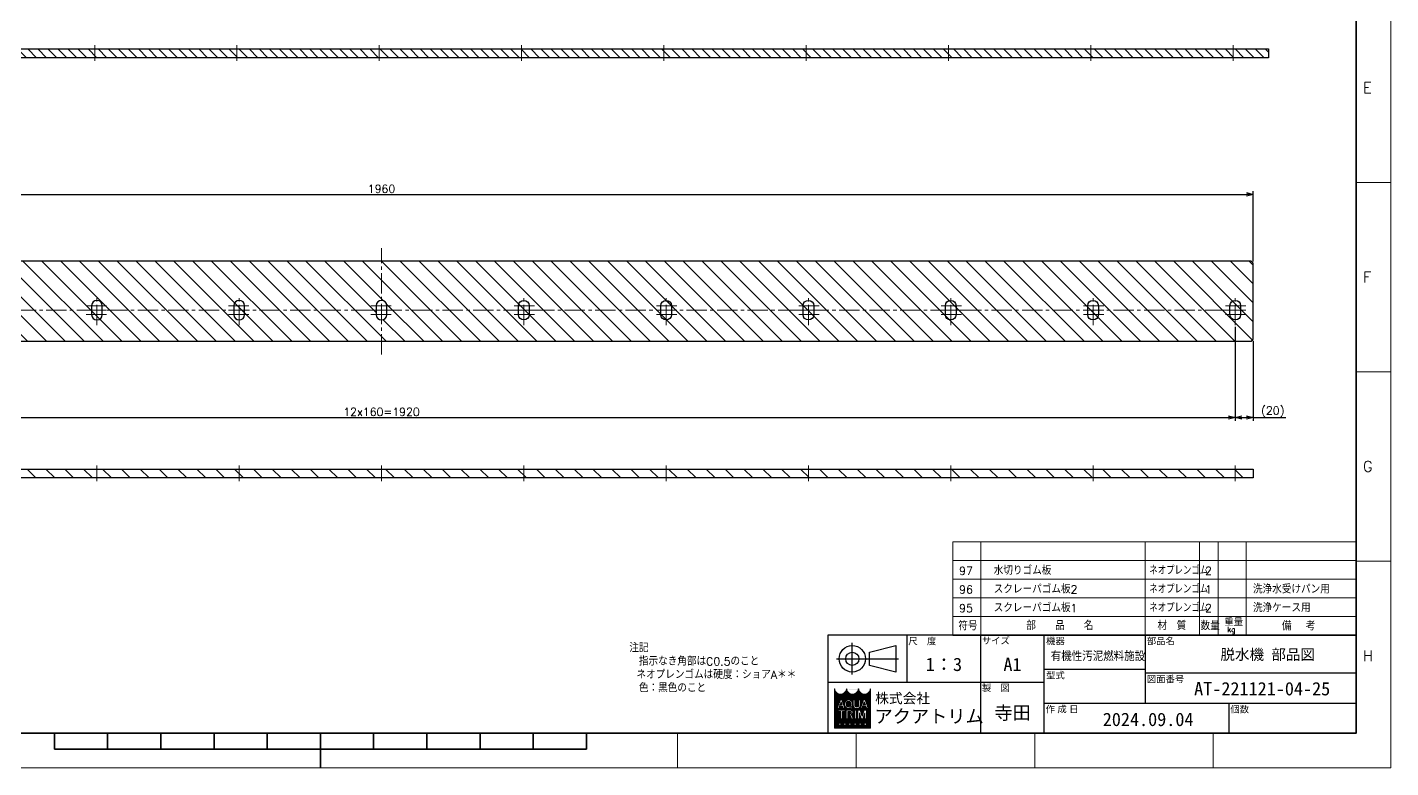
# Model space of a CAD drawing. Header units: millimetres. Extents: x 0 to 2485, y -14 to 1749.
# Drawn here: x 951 to 2485, y 0 to 833 of the extents above; entities that cross this region are included whole.
import ezdxf
from ezdxf.enums import TextEntityAlignment as Align

# ---------------------------------------------------------------- set-up
doc = ezdxf.new("R2010")
doc.units = ezdxf.units.MM
doc.header["$LTSCALE"] = 1.2
doc.header["$PDMODE"] = 99
doc.header["$PDSIZE"] = 1
doc.linetypes.add('CENTER2', pattern=[28.575, 19.05, -3.175, 3.175, -3.175])
for name, color, linetype, lineweight in [('05_CENTER', 4, 'CENTER2', 13), ('07_TEXT', 3, 'Continuous', 13), ('08_DIM', 3, 'Continuous', 13), ('90_FRAME', 5, 'Continuous', 35)]:
    doc.layers.add(name, color=color, linetype=linetype, lineweight=lineweight)
doc.layers.add('91_BLANK', color=5, linetype='Continuous', lineweight=0, plot=False)
doc.styles.add('KSS_TXT', font='txt.shx', dxfattribs={"bigfont": 'extfont2.shx'})
doc.styles.add('MS_G', font='MS Gothic.ttf')
doc.styles.get("Standard").update_dxf_attribs({"font": 'txt.shx', "bigfont": 'extfont2.shx'})
doc.styles.add('表題用', font='MS PGothic.ttf')
doc.dimstyles.new('KSS_DIM', dxfattribs={"dimscale": 3, "dimtxt": 3, "dimasz": 2.5, "dimexe": 1.25, "dimexo": 0.625, "dimtad": 1, "dimdsep": 46, "dimtxsty": 'KSS_TXT', "dimblk": 'OPEN30', "dimcen": 0, "dimazin": 2, "dimtfac": 0.75, "dimtmove": 0, "dimatfit": 3, "dimldrblk": 'OPEN30', "dimfxl": 1.25, "dimtolj": 1, "dimarcsym": 0})

# ---------------------------------------------------------------- blocks, each defined once
blk = doc.blocks.new('_Open30')
at = {"color": 0, "linetype": 'ByBlock', "lineweight": -2}
for p, q in [((-1, 0.27), (0, 0)), ((0, 0), (-1, -0.27)), ((0, 0), (-1, 0))]:
    blk.add_line(p, q, dxfattribs=at)
blk = doc.blocks.new('*D177')
at = {"layer": '08_DIM', "color": 0, "lineweight": -2, "transparency": 16777216}
for p, q in [((369.8, 569.4), (369.8, 648.4)), ((377.3, 644.7), (2322.3, 644.7)), ((2329.8, 569.4), (2329.8, 648.4))]:
    blk.add_line(p, q, dxfattribs=at)
at = {"layer": 'Defpoints', "color": 0, "transparency": 16777216}
for p in [(2329.8, 644.7), (369.8, 567.6), (2329.8, 567.6)]:
    blk.add_point(p, dxfattribs=at)
at = {"layer": '08_DIM', "color": 0, "lineweight": -2, "transparency": 16777216, "xscale": 7.5, "yscale": 7.5, "zscale": 7.5, "rotation": 180}
blk.add_blockref('_Open30', (369.8, 644.7), dxfattribs=at)
at = {"layer": '08_DIM', "color": 0, "lineweight": -2, "transparency": 16777216, "xscale": 7.5, "yscale": 7.5, "zscale": 7.5}
blk.add_blockref('_Open30', (2329.8, 644.7), dxfattribs=at)
at = {"layer": '08_DIM', "color": 0, "transparency": 16777216, "insert": (1349.8, 651), "char_height": 9, "attachment_point": 5, "style": 'KSS_TXT'}
blk.add_mtext('\\A1;1960', dxfattribs=at)
blk = doc.blocks.new('*D178')
at = {"layer": '08_DIM', "color": 0, "lineweight": -2, "transparency": 16777216}
for p, q in [((389.8, 495.7), (389.8, 390.1)), ((2309.8, 495.7), (2309.8, 390.1)), ((397.3, 393.9), (2302.3, 393.9))]:
    blk.add_line(p, q, dxfattribs=at)
at = {"layer": 'Defpoints', "color": 0, "transparency": 16777216}
for p in [(389.8, 497.6), (2309.8, 497.6), (2309.8, 393.9)]:
    blk.add_point(p, dxfattribs=at)
at = {"layer": '08_DIM', "color": 0, "lineweight": -2, "transparency": 16777216, "xscale": 7.5, "yscale": 7.5, "zscale": 7.5, "rotation": 180}
blk.add_blockref('_Open30', (389.8, 393.9), dxfattribs=at)
at = {"layer": '08_DIM', "color": 0, "lineweight": -2, "transparency": 16777216, "xscale": 7.5, "yscale": 7.5, "zscale": 7.5}
blk.add_blockref('_Open30', (2309.8, 393.9), dxfattribs=at)
at = {"layer": '08_DIM', "color": 0, "transparency": 16777216, "insert": (1349.8, 400.2), "char_height": 9, "attachment_point": 5, "style": 'KSS_TXT'}
blk.add_mtext('\\A1;12x160=1920', dxfattribs=at)
blk = doc.blocks.new('*D182')
at = {"layer": '08_DIM', "color": 0, "lineweight": -2, "transparency": 16777216}
for p, q in [((2309.8, 480.7), (2309.8, 390.1)), ((2329.8, 479.7), (2329.8, 390.1)), ((2317.3, 393.9), (2322.3, 393.9)), ((2329.8, 393.9), (2366.6, 393.9))]:
    blk.add_line(p, q, dxfattribs=at)
at = {"layer": 'Defpoints', "color": 0, "transparency": 16777216}
for p in [(2309.8, 482.6), (2329.8, 481.6), (2329.8, 393.9)]:
    blk.add_point(p, dxfattribs=at)
at = {"layer": '08_DIM', "color": 0, "lineweight": -2, "transparency": 16777216, "xscale": 7.5, "yscale": 7.5, "zscale": 7.5, "rotation": 180}
blk.add_blockref('_Open30', (2309.8, 393.9), dxfattribs=at)
at = {"layer": '08_DIM', "color": 0, "lineweight": -2, "transparency": 16777216, "xscale": 7.5, "yscale": 7.5, "zscale": 7.5}
blk.add_blockref('_Open30', (2329.8, 393.9), dxfattribs=at)
at = {"layer": '08_DIM', "color": 0, "transparency": 16777216, "insert": (2352, 400.2), "char_height": 9, "attachment_point": 5, "style": 'KSS_TXT'}
blk.add_mtext('\\A1;(20)', dxfattribs=at)

msp = doc.modelspace()

# ---------------------------------------------------------------- hatches: boundary and pattern name
h = msp.add_hatch()
h.set_pattern_fill('_USER', color=3, scale=8, angle=135, pattern_type=0)
h.set_pattern_definition([(135, (10627.103, 5445.166), (-5.656854, -5.656854), [])])
h.paths.add_polyline_path([(2347.293, 798.51), (2347.293, 808.51), (427.293, 808.51), (427.293, 798.51)])
h.paths.add_polyline_path([(427.293, 798.51), (427.293, 808.51), (397.293, 808.51), (397.293, 798.51)])
h.paths.add_polyline_path([(397.293, 798.51), (397.293, 808.51), (347.293, 808.51), (347.293, 798.51)])
h = msp.add_hatch()
h.set_pattern_fill('_USER', color=3, scale=15, angle=135, pattern_type=0)
h.set_pattern_definition([(135, (-6583.203, 7250.873), (-10.606602, -10.606602), [])])
h.paths.add_polyline_path([(371.834, 569.557), (369.834, 567.557), (369.834, 481.557), (371.834, 479.557), (2327.834, 479.557), (2329.834, 481.557), (2329.834, 567.557), (2327.834, 569.557)])
h.paths.add_polyline_path([(395.834, 519.557), (395.834, 509.557, -1), (383.834, 509.557), (383.834, 519.557, -1)], flags=16)
h.paths.add_polyline_path([(555.834, 519.557), (555.834, 509.557, -1), (543.834, 509.557), (543.834, 519.557, -1)], flags=16)
h.paths.add_polyline_path([(1343.834, 519.557, -1), (1355.834, 519.557), (1355.834, 509.557, -1), (1343.834, 509.557)], flags=16)
h = msp.add_hatch()
h.set_pattern_fill('_USER', color=3, scale=15, angle=135, pattern_type=0)
h.set_pattern_definition([(135, (-6583.203, 6894.503), (-10.606602, -10.606602), [])])
h.paths.add_polyline_path([(2329.834, 325.929), (2329.834, 335.929), (429.834, 335.929), (429.834, 325.929)])
h.paths.add_polyline_path([(429.834, 325.929), (429.834, 335.929), (399.834, 335.929), (399.834, 325.929)])
h.paths.add_polyline_path([(399.834, 325.929), (399.834, 335.929), (369.834, 335.929), (369.834, 325.929)])
at = {"layer": '90_FRAME', "lineweight": 5}
h = msp.add_hatch(dxfattribs=at)
h.set_pattern_fill('_USER', color=4, scale=0.9, angle=45, pattern_type=0)
h.set_pattern_definition([(45, (2e-06, 2e-07), (-0.6363961, 0.6363961), [])])
edge = h.paths.add_edge_path()
edge.add_arc((1899.588, 88.533), 0.192, 90, 180)
edge.add_ellipse((1892.864, 88.533), major_axis=(-6.532, 0), ratio=0.88235294, start_angle=360, end_angle=540, ccw=False)
edge.add_arc((1886.14, 88.533), 0.192, 3.187318, 180)
edge.add_ellipse((1879.415, 88.533), major_axis=(-6.532, 0), ratio=0.88235294, start_angle=360, end_angle=540, ccw=False)
edge.add_arc((1872.691, 88.533), 0.192, 3.187318, 180)
edge.add_ellipse((1865.967, 88.533), major_axis=(-6.532, 0), ratio=0.88235294, start_angle=360, end_angle=540, ccw=False)
edge.add_arc((1859.243, 88.533), 0.192, 3.187318, 90)
edge.add_line((1859.243, 88.725), (1859.243, 44.346))
edge.add_line((1859.243, 44.346), (1899.588, 44.346))
edge.add_line((1899.588, 44.346), (1899.588, 88.725))
h.paths.add_polyline_path([(1865.749, 76.273), (1867.342, 76.273), (1870.964, 66.713), (1870.964, 66.667), (1869.239, 66.667), (1868.338, 69.2), (1864.791, 69.2), (1865.311, 70.66), (1867.818, 70.66), (1866.545, 74.234), (1863.851, 66.667), (1862.126, 66.667), (1862.126, 66.713)], flags=16)
edge = h.paths.add_edge_path(flags=16)
edge.add_ellipse((1874.973, 72.047), major_axis=(-4.419, 0), ratio=0.95652174, start_angle=180, end_angle=360, ccw=False)
edge.add_line((1879.392, 72.047), (1879.392, 70.894))
edge.add_ellipse((1874.973, 70.894), major_axis=(-4.419, 0), ratio=0.95652174, start_angle=142.105255, end_angle=180, ccw=False)
edge.add_line((1878.46, 68.298), (1877.222, 69.318))
edge.add_ellipse((1874.973, 71.007), major_axis=(2.818, 0), ratio=0.99503582, start_angle=-37.042763, end_angle=0)
edge.add_line((1877.79, 71.007), (1877.79, 71.934))
edge.add_ellipse((1874.973, 71.934), major_axis=(2.818, 0), ratio=0.99471826, start_angle=360, end_angle=540)
edge.add_line((1872.155, 71.934), (1872.155, 71.007))
edge.add_ellipse((1874.973, 71.007), major_axis=(2.818, 0), ratio=0.99503582, start_angle=-180, end_angle=-65.757949)
edge.add_line((1876.13, 68.451), (1875.345, 69.214))
edge.add_line((1875.345, 69.214), (1876.196, 70.118))
edge.add_line((1876.196, 70.118), (1879.754, 67.186))
edge.add_line((1879.754, 67.186), (1878.643, 66.005))
edge.add_line((1878.643, 66.005), (1877.307, 67.305))
edge.add_ellipse((1874.973, 70.894), major_axis=(-4.419, 0), ratio=0.95652174, start_angle=0, end_angle=121.883625, ccw=False)
edge.add_line((1870.554, 70.894), (1870.554, 72.047))
h.paths.add_polyline_path([(1871.25, 64.746), (1871.25, 63.401), (1868.368, 63.401, 0.41421356), (1868.176, 63.209), (1868.176, 55.14), (1866.447, 55.14), (1866.447, 63.209, 0.41421356), (1866.254, 63.401), (1863.373, 63.401), (1863.373, 64.746)], flags=16)
edge = h.paths.add_edge_path(flags=16)
edge.add_line((1872.345, 64.746), (1876.763, 64.746))
edge.add_ellipse((1876.763, 62.219), major_axis=(-3.101, 0), ratio=0.8148203, start_angle=111.386975, end_angle=270, ccw=False)
edge.add_arc((1877.239, 58.795), 1.256, 22.272952, 58.553113, ccw=False)
edge.add_line((1878.401, 59.271), (1880.057, 55.217))
edge.add_line((1880.057, 55.217), (1880.057, 55.14))
edge.add_line((1880.057, 55.14), (1878.193, 55.14))
edge.add_line((1878.193, 55.14), (1876.731, 59.211))
edge.add_arc((1876.018, 58.924), 0.768, 21.928298, 90)
edge.add_line((1876.018, 59.692), (1874.131, 59.692))
edge.add_line((1874.131, 59.692), (1874.131, 61.037))
edge.add_line((1874.131, 61.037), (1876.994, 61.037))
edge.add_arc((1876.953, 62.219), 1.183, 271.997057, 448.002943)
edge.add_line((1876.994, 63.401), (1874.074, 63.401))
edge.add_line((1874.074, 63.401), (1874.074, 55.14))
edge.add_line((1874.074, 55.14), (1872.345, 55.14))
edge.add_line((1872.345, 55.14), (1872.345, 64.746))
h.paths.add_polyline_path([(1880.28, 76.273), (1882.009, 76.273), (1882.009, 70.894, 0.17503056), (1882.772, 68.692, 0.25714961), (1885.857, 68.692, 0.17503056), (1886.62, 70.894), (1886.62, 76.273), (1888.349, 76.273), (1888.349, 70.546, -0.37939124), (1884.602, 66.667), (1884.026, 66.667, -0.37939124), (1880.28, 70.546)], flags=16)
h.paths.add_polyline_path([(1881.514, 64.746), (1883.627, 64.746), (1883.627, 63.401, 0.41421356), (1883.435, 63.209), (1883.435, 56.677, 0.41421356), (1883.627, 56.485), (1883.627, 55.14), (1881.514, 55.14), (1881.514, 56.485, 0.41421356), (1881.706, 56.677), (1881.706, 63.209, 0.41421356), (1881.514, 63.401)], flags=16)
h.paths.add_polyline_path([(1885.358, 64.746), (1887.867, 64.746), (1890.161, 57.769), (1892.455, 64.746), (1894.965, 64.746), (1894.965, 55.14), (1893.236, 55.14), (1893.236, 61.864), (1891.025, 55.14), (1889.296, 55.14), (1887.085, 61.864), (1887.087, 55.14), (1885.358, 55.14)], flags=16)
h.paths.add_polyline_path([(1891.874, 76.273), (1893.467, 76.273), (1897.089, 66.713), (1897.089, 66.667), (1895.364, 66.667), (1894.463, 69.2), (1890.916, 69.2), (1891.436, 70.66), (1893.943, 70.66), (1892.67, 74.234), (1889.976, 66.667), (1888.251, 66.667), (1888.251, 66.713)], flags=16)
h.paths.add_polyline_path([(1863.854, 50.109), (1866.159, 50.109), (1866.159, 47.804), (1863.854, 47.804)], flags=16)
h.paths.add_polyline_path([(1869.617, 50.109), (1871.923, 50.109), (1871.923, 47.804), (1869.617, 47.804)], flags=16)
h.paths.add_polyline_path([(1875.381, 50.109), (1877.686, 50.109), (1877.686, 47.804), (1875.381, 47.804)], flags=16)
h.paths.add_polyline_path([(1881.145, 50.109), (1883.45, 50.109), (1883.45, 47.804), (1881.145, 47.804)], flags=16)
h.paths.add_polyline_path([(1886.908, 50.109), (1889.214, 50.109), (1889.214, 47.804), (1886.908, 47.804)], flags=16)
h.paths.add_polyline_path([(1892.672, 50.109), (1894.977, 50.109), (1894.977, 47.804), (1892.672, 47.804)], flags=16)

# ---------------------------------------------------------------- linework, layer by layer
at = {"color": 0}
for points in [[(2347.293, 808.51), (2347.293, 798.51), (347.293, 798.51), (347.293, 808.51)], [(371.834, 479.557), (2327.834, 479.557), (2329.834, 481.557), (2329.834, 567.557), (2327.834, 569.557), (371.834, 569.557), (369.834, 567.557), (369.834, 481.557)], [(2329.834, 335.929), (2329.834, 325.929), (369.834, 325.929), (369.834, 335.929)]]:
    msp.add_lwpolyline(points, close=True, dxfattribs=at)
for points in [[(1023.834, 519.557), (1023.834, 509.557, 1), (1035.834, 509.557), (1035.834, 519.557, 1)], [(1183.834, 519.557), (1183.834, 509.557, 1), (1195.834, 509.557), (1195.834, 519.557, 1)], [(1343.834, 519.557), (1343.834, 509.557, 1), (1355.834, 509.557), (1355.834, 519.557, 1)], [(1515.834, 519.557), (1515.834, 509.557, -1), (1503.834, 509.557), (1503.834, 519.557, -1)], [(1675.834, 519.557), (1675.834, 509.557, -1), (1663.834, 509.557), (1663.834, 519.557, -1)], [(1835.834, 519.557), (1835.834, 509.557, -1), (1823.834, 509.557), (1823.834, 519.557, -1)], [(1995.834, 519.557), (1995.834, 509.557, -1), (1983.834, 509.557), (1983.834, 519.557, -1)], [(2155.834, 519.557), (2155.834, 509.557, -1), (2143.834, 509.557), (2143.834, 519.557, -1)], [(2315.834, 519.557), (2315.834, 509.557, -1), (2303.834, 509.557), (2303.834, 519.557, -1)]]:
    msp.add_lwpolyline(points, format="xyb", close=True, dxfattribs=at)
at = {"layer": '05_CENTER'}
for p, q in [((1027.293, 812.447), (1027.293, 795)), ((1187.293, 812.447), (1187.293, 795)), ((1347.293, 812.447), (1347.293, 795)), ((1507.293, 812.447), (1507.293, 795)), ((1667.293, 812.447), (1667.293, 795)), ((1827.293, 812.447), (1827.293, 795)), ((1987.293, 812.447), (1987.293, 795)), ((2147.293, 812.447), (2147.293, 795)), ((2307.293, 812.447), (2307.293, 795)), ((1349.834, 464.629), (1349.834, 584.17)), ((1029.834, 497.557), (1029.834, 531.557)), ((1189.834, 497.557), (1189.834, 531.557)), ((1509.834, 497.557), (1509.834, 531.557)), ((1669.834, 497.557), (1669.834, 531.557)), ((1829.834, 497.557), (1829.834, 531.557)), ((1989.834, 497.557), (1989.834, 531.557)), ((2149.834, 497.557), (2149.834, 531.557)), ((2309.834, 497.557), (2309.834, 531.557)), ((389.834, 514.557), (2309.834, 514.557)), ((1017.834, 519.557), (1041.834, 519.557)), ((1017.834, 514.557), (1041.834, 514.557)), ((1017.834, 509.557), (1041.834, 509.557)), ((1177.834, 519.557), (1201.834, 519.557)), ((1177.834, 514.557), (1201.834, 514.557)), ((1177.834, 509.557), (1201.834, 509.557)), ((1337.834, 519.557), (1361.834, 519.557)), ((1337.834, 514.557), (1361.834, 514.557)), ((1337.834, 509.557), (1361.834, 509.557)), ((1521.834, 519.557), (1497.834, 519.557)), ((1521.834, 514.557), (1497.834, 514.557)), ((1521.834, 509.557), (1497.834, 509.557)), ((1681.834, 519.557), (1657.834, 519.557)), ((1681.834, 514.557), (1657.834, 514.557)), ((1681.834, 509.557), (1657.834, 509.557)), ((1841.834, 519.557), (1817.834, 519.557)), ((1841.834, 514.557), (1817.834, 514.557)), ((1841.834, 509.557), (1817.834, 509.557)), ((2001.834, 519.557), (1977.834, 519.557)), ((2001.834, 514.557), (1977.834, 514.557)), ((2001.834, 509.557), (1977.834, 509.557)), ((2161.834, 519.557), (2137.834, 519.557)), ((2161.834, 514.557), (2137.834, 514.557)), ((2161.834, 509.557), (2137.834, 509.557)), ((2321.834, 519.557), (2297.834, 519.557)), ((2321.834, 514.557), (2297.834, 514.557)), ((2321.834, 509.557), (2297.834, 509.557)), ((1029.834, 339.865), (1029.834, 322.418)), ((1189.834, 339.865), (1189.834, 322.418)), ((1349.834, 339.865), (1349.834, 322.418)), ((1509.834, 339.865), (1509.834, 322.418)), ((1669.834, 339.865), (1669.834, 322.418)), ((1829.834, 339.865), (1829.834, 322.418)), ((1989.834, 339.865), (1989.834, 322.418)), ((2149.834, 339.865), (2149.834, 322.418)), ((2309.834, 339.865), (2309.834, 322.418))]:
    msp.add_line(p, q, dxfattribs=at)
at = {"layer": '90_FRAME', "color": 4, "lineweight": 13}
for p, q in [((2484.603, 658.301), (2445.717, 658.301)), ((2484.603, 445.309), (2445.717, 445.309)), ((1992.052, 254.026), (2445.717, 254.026)), ((1992.053, 254.026), (1992.053, 149.026)), ((2023.553, 254.026), (2023.553, 149.026)), ((2208.324, 254.026), (2208.324, 149.026)), ((2269.656, 254.026), (2269.656, 149.026)), ((2290.656, 254.026), (2290.656, 149.026)), ((2322.156, 254.026), (2322.156, 149.026)), ((1992.052, 233.026), (2445.717, 233.026)), ((2484.603, 232.318), (2445.717, 232.318)), ((1992.052, 212.026), (2445.717, 212.026)), ((1992.052, 191.026), (2445.717, 191.026)), ((1992.052, 170.026), (2445.717, 170.026)), ((1682.728, 0), (1682.728, 38.712)), ((1883.528, 0), (1883.528, 38.712)), ((2084.328, 0), (2084.328, 38.712)), ((2285.128, 0), (2285.128, 38.712))]:
    msp.add_line(p, q, dxfattribs=at)
at = {"layer": '90_FRAME', "color": 0, "lineweight": 25}
for p, q in [((1879.189, 104.688), (1879.189, 140.328)), ((1940.817, 95.991), (1940.817, 149.026)), ((2023.553, 38.712), (2023.553, 149.026)), ((2095.038, 38.712), (2095.038, 149.026)), ((2208.324, 149.026), (2208.324, 72.655)), ((1861.369, 122.508), (1931.164, 122.508)), ((2095.038, 110.841), (2208.324, 110.841)), ((2095.038, 95.991), (1851.717, 95.991)), ((2208.324, 106.598), (2445.717, 106.598)), ((2095.038, 72.655), (2445.717, 72.655)), ((2302.445, 72.655), (2302.445, 38.712))]:
    msp.add_line(p, q, dxfattribs=at)
at = {"layer": '90_FRAME', "color": 7, "lineweight": 25}
msp.add_line((1992.053, 149.026), (2445.717, 149.026), dxfattribs=at)
at = {"layer": '90_FRAME', "color": 4, "lineweight": 5}
for p, q in [((1859.243, 44.346), (1859.243, 88.725)), ((1899.588, 88.725), (1899.588, 44.346)), ((1862.126, 66.713), (1865.749, 76.273)), ((1862.126, 66.667), (1862.126, 66.713)), ((1862.126, 66.713), (1862.126, 66.713)), ((1862.126, 66.667), (1862.126, 66.713)), ((1862.126, 66.667), (1863.851, 66.667)), ((1863.373, 64.746), (1871.25, 64.746)), ((1863.373, 64.746), (1863.373, 63.401)), ((1863.373, 63.401), (1866.254, 63.401)), ((1863.851, 66.667), (1866.545, 74.234)), ((1864.791, 69.2), (1865.311, 70.66)), ((1864.791, 69.2), (1868.338, 69.2)), ((1865.311, 70.66), (1867.818, 70.66)), ((1865.749, 76.273), (1867.342, 76.273)), ((1866.447, 55.14), (1866.447, 63.209)), ((1867.818, 70.66), (1866.545, 74.234)), ((1870.964, 66.713), (1867.342, 76.273)), ((1868.176, 55.14), (1868.176, 63.209)), ((1869.239, 66.667), (1868.338, 69.2)), ((1868.368, 63.401), (1871.25, 63.401)), ((1870.964, 66.667), (1869.239, 66.667)), ((1870.554, 72.047), (1870.554, 70.894)), ((1870.964, 66.667), (1870.964, 66.713)), ((1871.25, 64.746), (1871.25, 63.401)), ((1872.155, 71.934), (1872.155, 71.011)), ((1872.345, 64.746), (1872.345, 55.14)), ((1872.345, 64.746), (1876.763, 64.746)), ((1874.074, 55.14), (1874.074, 63.401)), ((1874.074, 63.401), (1876.994, 63.401)), ((1875.345, 69.214), (1876.196, 70.118)), ((1875.345, 69.214), (1876.13, 68.451)), ((1876.196, 70.118), (1879.754, 67.186)), ((1877.222, 69.318), (1878.46, 68.298)), ((1877.307, 67.305), (1878.643, 66.005)), ((1877.79, 71.934), (1877.79, 71.011)), ((1878.643, 66.005), (1879.754, 67.186)), ((1879.392, 72.047), (1879.392, 70.894)), ((1880.28, 70.546), (1880.28, 76.273)), ((1882.009, 76.273), (1880.28, 76.273)), ((1881.514, 64.746), (1883.627, 64.746)), ((1881.514, 64.746), (1881.514, 63.401)), ((1881.706, 56.677), (1881.706, 63.209)), ((1882.009, 70.894), (1882.009, 76.273)), ((1883.435, 56.677), (1883.435, 63.209)), ((1883.627, 64.746), (1883.627, 63.401)), ((1884.602, 66.667), (1884.026, 66.667)), ((1885.358, 64.746), (1885.358, 55.14)), ((1885.358, 64.746), (1887.867, 64.746)), ((1886.62, 70.894), (1886.62, 76.273)), ((1886.62, 76.273), (1888.349, 76.273)), ((1887.087, 55.14), (1887.085, 61.864)), ((1889.296, 55.14), (1887.085, 61.864)), ((1890.161, 57.769), (1887.867, 64.746)), ((1888.251, 66.713), (1891.874, 76.273)), ((1888.251, 66.667), (1888.251, 66.713)), ((1888.251, 66.713), (1888.251, 66.713)), ((1888.251, 66.667), (1888.251, 66.713)), ((1888.251, 66.667), (1889.976, 66.667)), ((1888.349, 70.546), (1888.349, 76.273)), ((1889.976, 66.667), (1892.67, 74.234)), ((1890.161, 57.769), (1892.455, 64.746)), ((1890.916, 69.2), (1891.436, 70.66)), ((1890.916, 69.2), (1894.463, 69.2)), ((1891.025, 55.14), (1893.236, 61.864)), ((1891.436, 70.66), (1893.943, 70.66)), ((1891.874, 76.273), (1893.467, 76.273)), ((1894.965, 64.746), (1892.455, 64.746)), ((1893.943, 70.66), (1892.67, 74.234)), ((1893.236, 61.864), (1893.236, 55.14)), ((1897.089, 66.713), (1893.467, 76.273)), ((1895.364, 66.667), (1894.463, 69.2)), ((1894.965, 55.14), (1894.965, 64.746)), ((1897.089, 66.667), (1895.364, 66.667)), ((1897.089, 66.667), (1897.089, 66.713)), ((1863.854, 50.109), (1866.159, 50.109)), ((1863.854, 50.109), (1863.854, 47.804)), ((1866.159, 47.804), (1863.854, 47.804)), ((1866.159, 50.109), (1866.159, 47.804)), ((1866.447, 55.14), (1868.176, 55.14)), ((1869.617, 50.109), (1871.923, 50.109)), ((1869.617, 50.109), (1869.617, 47.804)), ((1871.923, 47.804), (1869.617, 47.804)), ((1871.923, 50.109), (1871.923, 47.804)), ((1872.345, 55.14), (1874.074, 55.14)), ((1874.131, 59.692), (1874.131, 61.037)), ((1874.131, 61.037), (1876.994, 61.037)), ((1874.131, 59.692), (1876.018, 59.692)), ((1875.381, 50.109), (1877.686, 50.109)), ((1875.381, 50.109), (1875.381, 47.804)), ((1877.686, 47.804), (1875.381, 47.804)), ((1876.731, 59.211), (1878.193, 55.14)), ((1877.686, 50.109), (1877.686, 47.804)), ((1878.193, 55.14), (1880.057, 55.14)), ((1878.401, 59.271), (1880.057, 55.217)), ((1880.057, 55.217), (1880.057, 55.14)), ((1881.145, 50.109), (1883.45, 50.109)), ((1881.145, 50.109), (1881.145, 47.804)), ((1883.45, 47.804), (1881.145, 47.804)), ((1881.514, 55.14), (1881.514, 56.485)), ((1881.514, 55.14), (1883.627, 55.14)), ((1883.45, 50.109), (1883.45, 47.804)), ((1883.627, 55.14), (1883.627, 56.485)), ((1885.358, 55.14), (1887.087, 55.14)), ((1886.908, 50.109), (1889.214, 50.109)), ((1886.908, 50.109), (1886.908, 47.804)), ((1889.214, 47.804), (1886.908, 47.804)), ((1889.214, 50.109), (1889.214, 47.804)), ((1889.296, 55.14), (1891.025, 55.14)), ((1894.977, 50.109), (1892.672, 50.109)), ((1892.672, 50.109), (1892.672, 47.804)), ((1892.672, 47.804), (1894.977, 47.804)), ((1893.236, 55.14), (1894.965, 55.14)), ((1894.977, 50.109), (1894.977, 47.804)), ((1899.588, 44.346), (1859.243, 44.346))]:
    msp.add_line(p, q, dxfattribs=at)
at = {"layer": '90_FRAME'}
for p, q in [((982.006, 20.765), (982.006, 38.712)), ((1041.83, 20.765), (1041.83, 38.712)), ((1101.654, 20.765), (1101.654, 38.712)), ((1161.479, 20.765), (1161.479, 38.712)), ((1221.303, 20.765), (1221.303, 38.712)), ((1281.127, 0), (1281.127, 38.712)), ((1340.952, 20.765), (1340.952, 38.712)), ((1400.776, 20.765), (1400.776, 38.712)), ((1460.6, 20.765), (1460.6, 38.712)), ((1520.424, 20.765), (1520.424, 38.712)), ((1580.249, 20.765), (1580.249, 38.712)), ((982.006, 20.765), (1580.249, 20.765))]:
    msp.add_line(p, q, dxfattribs=at)
msp.add_lwpolyline([(116.538, 38.712), (2445.717, 38.712), (2445.717, 1703.874), (116.538, 1703.874)], close=True, dxfattribs=at)
at = {"layer": '90_FRAME', "color": 0, "lineweight": 25}
msp.add_lwpolyline([(1851.717, 38.712), (2445.717, 38.712), (2445.717, 149.026), (1851.717, 149.026)], close=True, dxfattribs=at)
msp.add_lwpolyline([(1898.494, 129.933), (1928.194, 137.358), (1928.194, 107.658), (1898.494, 115.083), (1898.494, 129.933)], dxfattribs=at)
for radius in [14.85, 7.425]:
    msp.add_circle((1879.189, 122.508), radius, dxfattribs=at)
at = {"layer": '90_FRAME', "color": 4, "lineweight": 5}
for centre, radius, start, end in [((1859.243, 88.533), 0.192, 0, 90), ((1872.691, 88.533), 0.192, 0, 180), ((1872.691, 88.533), 0.192, 0, 90), ((1886.14, 88.533), 0.192, 0, 180), ((1899.588, 88.533), 0.192, 90, 180), ((1866.254, 63.209), 0.192, 0, 90), ((1868.368, 63.209), 0.192, 90, 180), ((1876.953, 62.219), 1.183, 271.997057, 88.002943), ((1884.341, 70.72), 4.065, 182.450031, 265.555257), ((1881.514, 63.209), 0.192, 0, 90), ((1885.438, 70.849), 3.43, 179.252794, 218.964572), ((1884.314, 71.493), 3.198, 241.157728, 298.842272), ((1883.627, 63.209), 0.192, 90, 180), ((1884.287, 70.72), 4.065, 274.444743, 357.549969), ((1883.19, 70.849), 3.43, 321.035428, 0.747206), ((1876.018, 58.924), 0.768, 21.928298, 90), ((1877.239, 58.795), 1.256, 22.272952, 58.553113), ((1881.514, 56.677), 0.192, 270, 0), ((1883.627, 56.677), 0.192, 180, 270)]:
    msp.add_arc(centre, radius, start, end, dxfattribs=at)
for centre, major_axis, ratio, start_param, end_param in [((1865.967, 88.533), (-6.532, 0), 0.88235294, 6.28318531, 9.42477796), ((1879.415, 88.533), (-6.532, 0), 0.88235294, 6.28318531, 9.42477796), ((1892.864, 88.533), (-6.532, 0), 0.88235294, 6.28318531, 9.42477796), ((1874.973, 72.047), (-4.419, 0), 0.95652174, 3.14159265, 6.28318531), ((1874.973, 71.934), (2.818, 0), 0.99471826, 6.28318531, 9.42477796), ((1876.763, 62.219), (-3.101, 0), 0.8148203, 1.94406945, 4.71238898)]:
    msp.add_ellipse(centre, major_axis=major_axis, ratio=ratio, start_param=start_param, end_param=end_param, dxfattribs=at)
at = {"layer": '90_FRAME', "color": 4, "lineweight": 5, "extrusion": (0, 0, -1)}
for centre, major_axis, ratio, start_param, end_param in [((1874.973, 70.894), (-4.419, 0), 0.95652174, 4.15591475, 6.28318531), ((1874.973, 71.007), (2.818, 0), 0.99503582, 7.43087802, 9.42477796), ((1874.973, 71.007), (2.818, 0), 0.99503582, 6.28318531, 6.92970349), ((1874.973, 70.894), (-4.419, 0), 0.95652174, 3.14159265, 3.80298072)]:
    msp.add_ellipse(centre, major_axis=major_axis, ratio=ratio, start_param=start_param, end_param=end_param, dxfattribs=at)
at = {"layer": '91_BLANK'}
msp.add_lwpolyline([(0, 0), (2484.603, 0), (2484.603, 1748.759), (0, 1748.759)], close=True, dxfattribs=at)

# ---------------------------------------------------------------- texts
at = {"layer": '07_TEXT', "ltscale": 2, "insert": (1628.428, 139.081), "char_height": 9, "attachment_point": 1}
msp.add_mtext_dynamic_manual_height_columns('注記\\P\u3000指示なき角部はC0.5のこと\\P ネオプレンゴムは硬度：ショアA＊＊\u3000色：黒色のこと\\P\u3000', width=192.71271, gutter_width=15, heights=[0], dxfattribs=at)
at = {"layer": '90_FRAME', "color": 0, "lineweight": 13, "style": 'KSS_TXT'}
for s, p in [('E', (2453.447, 764.797)), ('F', (2453.447, 551.805)), ('G', (2453.447, 338.814)), ('H', (2453.447, 125.822))]:
    msp.add_text(s, height=12, dxfattribs=at).set_placement(p, align=Align.MIDDLE_LEFT)
at = {"layer": '90_FRAME', "color": 3, "lineweight": 13}
for s, p in [('97', (2007.03, 221.393)), ('2', (2279.749, 221.544)), ('96', (2007.03, 200.393)), ('1', (2279.749, 200.544)), ('2', (2279.749, 179.544)), ('95', (2007.03, 179.393))]:
    msp.add_text(s, height=9, dxfattribs=at).set_placement(p, align=Align.MIDDLE_CENTER)
for s, height, p in [('水切りゴム板', 9, (2038.183, 217.125)), ('スクレーパゴム板2', 9, (2038.183, 196.125)), ('洗浄水受けパン用', 9, (2329.731, 196.092)), ('スクレーパゴム板1', 9, (2038.183, 175.125)), ('洗浄ケース用', 9, (2329.731, 175.092)), ('符号', 9, (1998.466, 154.746)), ('部\u3000\u3000品\u3000\u3000名', 9, (2074.763, 155.072)), ('材\u3000質', 9, (2222.329, 154.964)), ('数量', 9, (2270.759, 154.897)), ('重量', 7.5, (2297.516, 159.805)), ('kg', 6, (2300.831, 152.466)), ('備  考', 9, (2362.298, 154.746))]:
    msp.add_text(s, height=height, dxfattribs=at).set_placement(p)
at = {"layer": '90_FRAME', "color": 3, "lineweight": 13, "width": 0.75}
for p in [(2213.158, 217.244), (2213.158, 196.244), (2213.158, 175.244)]:
    msp.add_text('ネオプレンゴム', height=9, dxfattribs=at).set_placement(p)
at = {"layer": '90_FRAME', "color": 0, "style": '表題用'}
for s, p in [('尺\u3000度', (1942.162, 142.384)), ('サイズ', (2024.898, 142.943)), ('機器', (2097.077, 142.507)), ('部品名', (2210.363, 142.507)), ('型式', (2097.077, 103.947)), ('製\u3000図', (2024.898, 89.907)), ('図面番号', (2210.363, 99.704)), ('作 成 日', (2096.559, 65.851)), ('個数', (2304.227, 65.643))]:
    msp.add_text(s, height=7.5, dxfattribs=at).set_placement(p, align=Align.MIDDLE_LEFT)
at = {"layer": '90_FRAME', "color": 0, "style": 'MS_G'}
msp.add_text('A1', height=15, dxfattribs=at).set_placement((2059.295, 116.144), align=Align.MIDDLE)
at = {"layer": '90_FRAME', "color": 0, "style": 'MS_G', "width": 0.9}
msp.add_text('有機性汚泥燃料施設', height=9.6, dxfattribs=at).set_placement((2102.361, 120.963))
at = {"layer": '90_FRAME', "color": 0, "style": 'MS_G'}
for s, height, p in [('脱水機 部品図', 12, (2293.094, 121.394)), ('AT-221121-04-25', 15, (2263.508, 81.386)), ('2024.09.04', 15, (2160.792, 46.86))]:
    msp.add_text(s, height=height, dxfattribs=at).set_placement(p)
at = {"layer": '90_FRAME', "color": 4, "style": 'MS_G'}
msp.add_text('株式会社', height=11.3412, dxfattribs=at).set_placement((1935.767, 78.084), align=Align.MIDDLE_CENTER)
msp.add_text('アクアトリム', height=15, dxfattribs=at).set_placement((1904.203, 50.385))
at = {"layer": '90_FRAME', "color": 0, "style": 'MS_G'}
for tag, p in [('1：3', (1982.185, 116.144)), ('寺田', (2059.295, 62.048))]:
    msp.add_attdef(tag, text='', height=15, dxfattribs=at).set_placement(p, align=Align.MIDDLE)

# ---------------------------------------------------------------- dimensions: what is measured, and where the dimension line sits
at = {"layer": '08_DIM'}
dim = msp.add_linear_dim(base=(2329.834, 644.672), p1=(369.834, 567.557), p2=(2329.834, 567.557), dimstyle='KSS_DIM', override={"dimscale": 3}, dxfattribs=at)
dim.commit()
dim.dimension.update_dxf_attribs({"geometry": '*D177', "text_midpoint": (1349.834, 651.047)})
dim = msp.add_linear_dim(base=(2309.834, 393.862), p1=(389.834, 497.557), p2=(2309.834, 497.557), text='12x160=<>', dimstyle='KSS_DIM', dxfattribs=at)
dim.commit()
dim.dimension.update_dxf_attribs({"geometry": '*D178', "text_midpoint": (1349.834, 400.237)})
dim = msp.add_linear_dim(base=(2329.834, 393.862), p1=(2309.834, 482.557), p2=(2329.834, 481.557), angle=180, text='(<>)', dimstyle='KSS_DIM', dxfattribs=at)
dim.commit()
dim.dimension.update_dxf_attribs({"geometry": '*D182', "text_midpoint": (2351.959, 400.237)})

doc.saveas('drawing.dxf')
